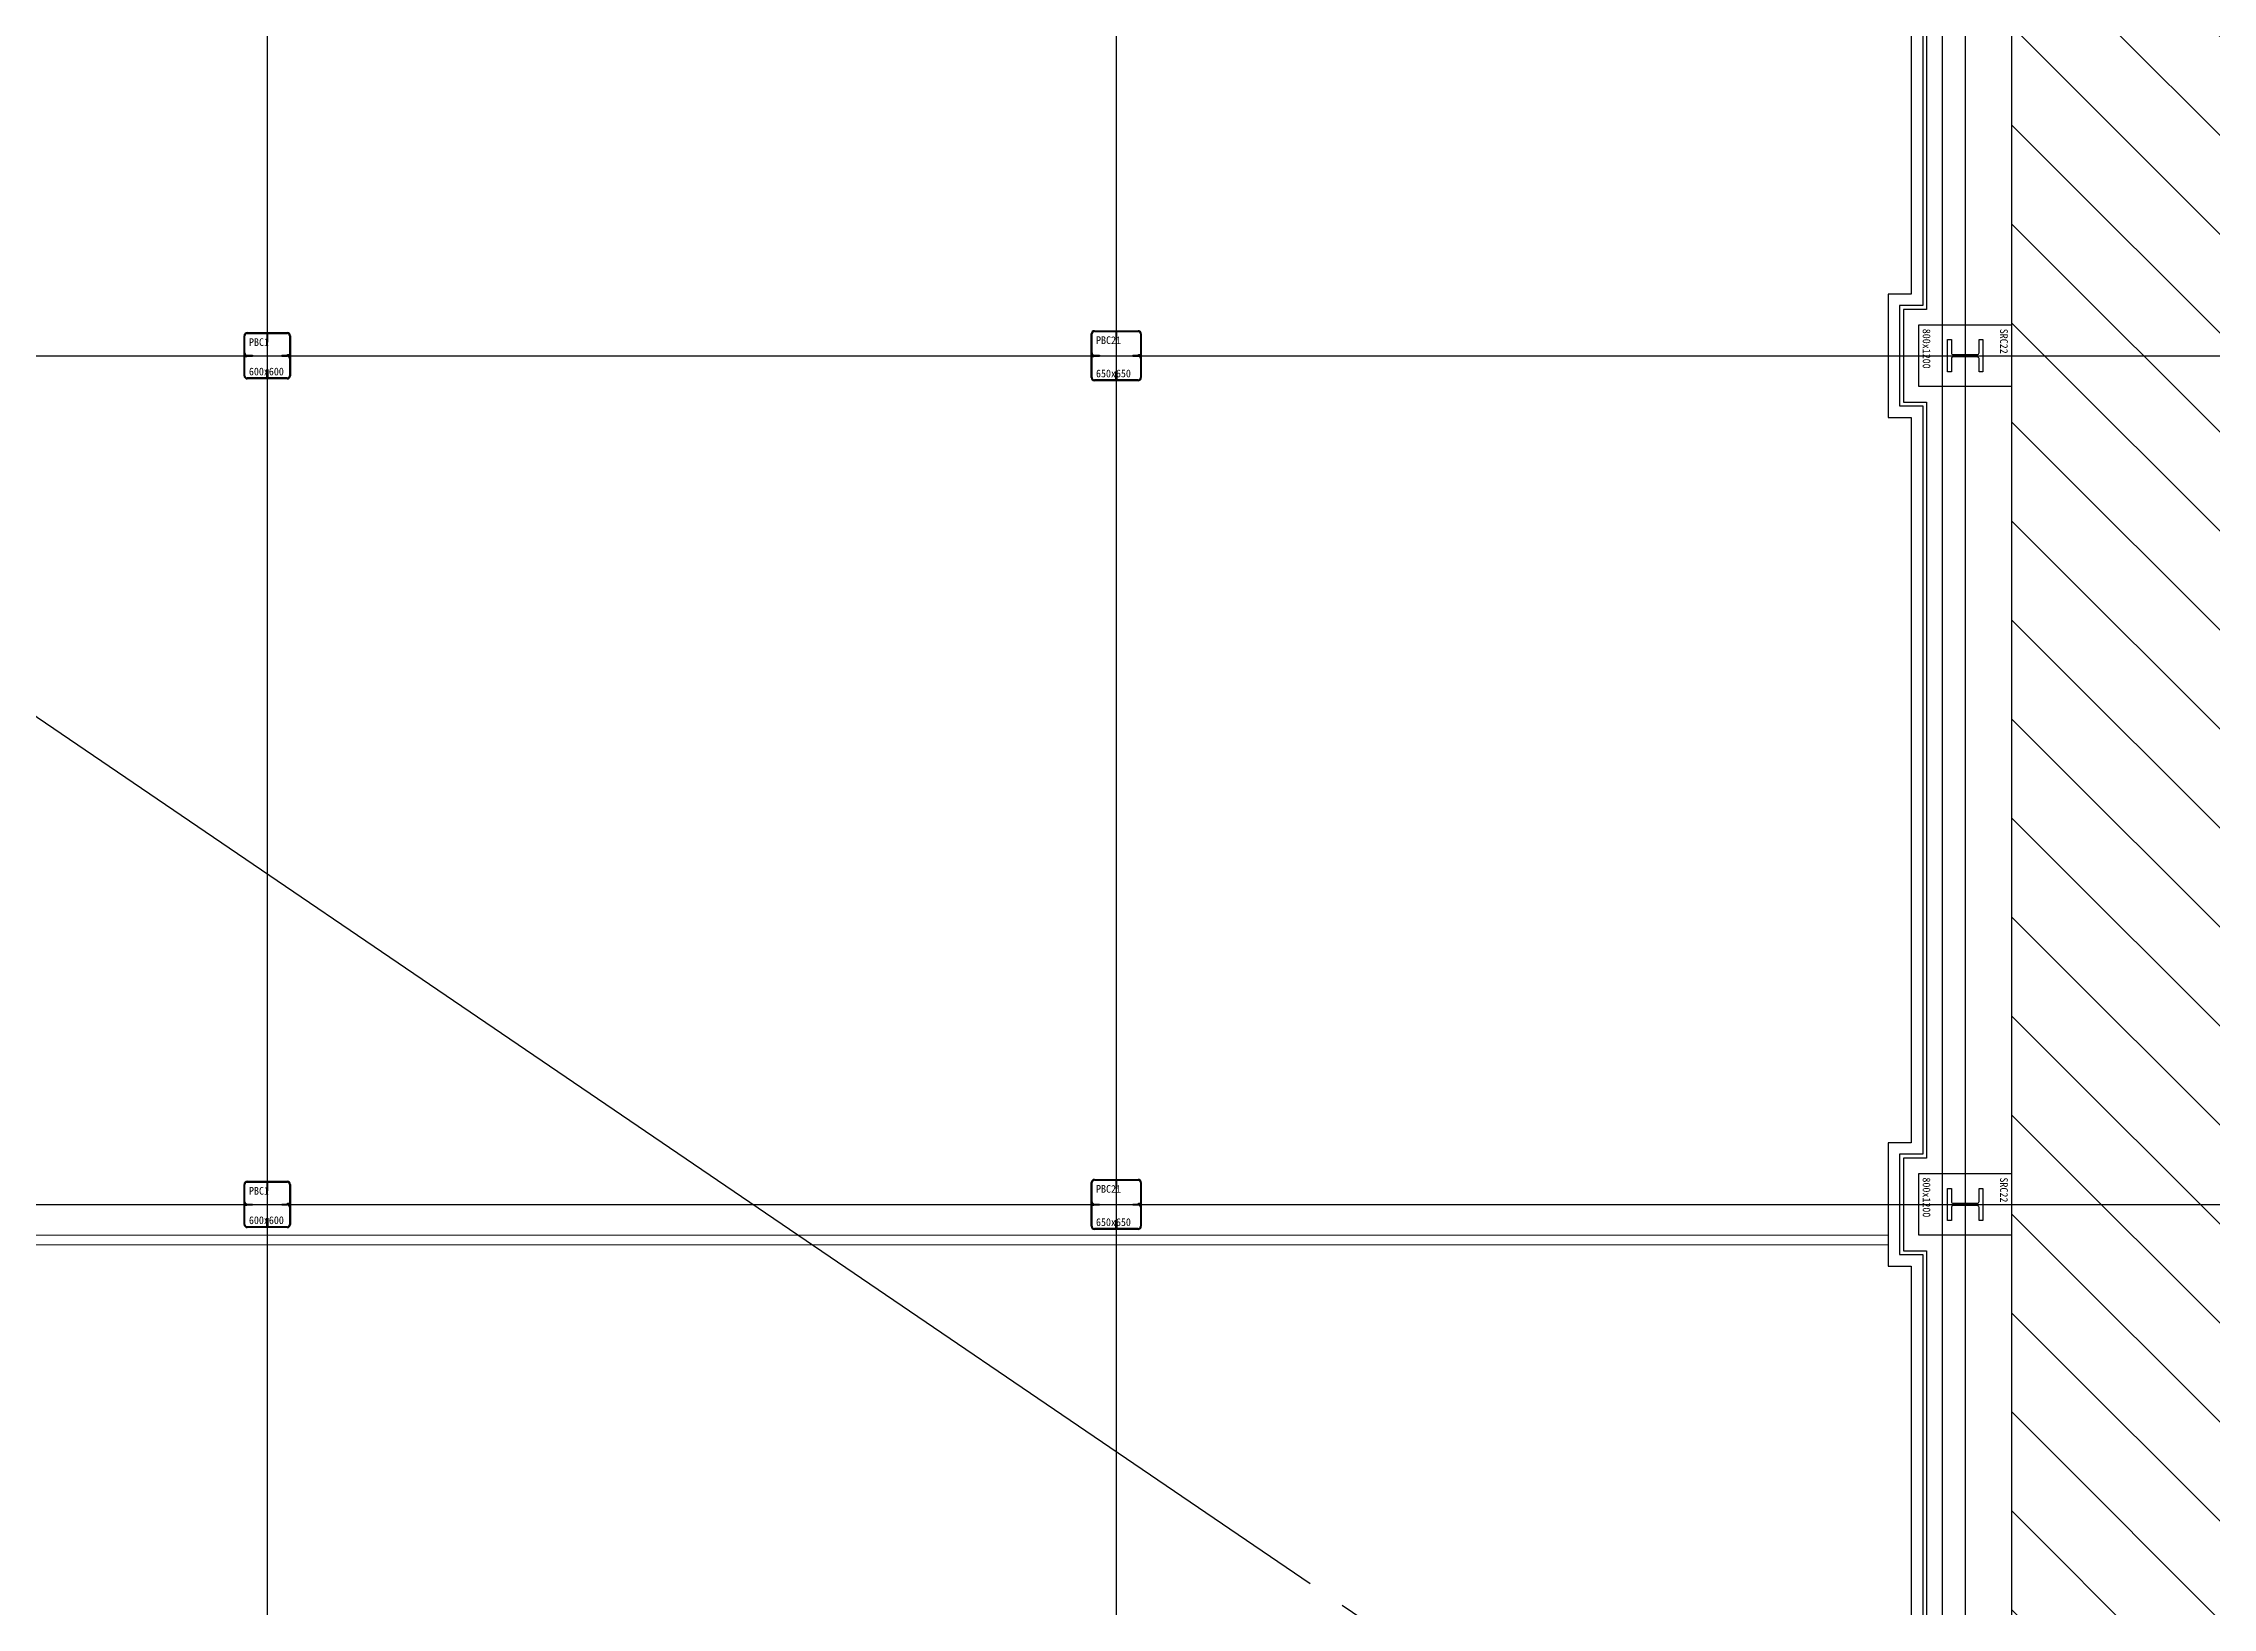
# Model space of a CAD drawing. Extents: x 152195838 to 160350639, y 364657247 to 370318102.
# Drawn here: x 158507047 to 158535153, y 364999806 to 365020081 of the extents above; entities that cross this region are included whole.
import ezdxf

# ---------------------------------------------------------------- set-up
doc = ezdxf.new("R2010")
doc.units = 0
doc.header["$MEASUREMENT"] = 0
for name, pattern in [('CEN', [63, 60, -1, 1, -1]), ('DASHED', [0.75, 0.5, -0.25]), ('지하1층평면도_$0$CEN', [62, 60, -1, 0, -1])]:
    doc.linetypes.add(name, pattern=pattern)
doc.layers.get('0').update_dxf_attribs({"linetype": 'CONTINUOUS'})
doc.layers.get('Defpoints').update_dxf_attribs({"linetype": 'CONTINUOUS'})
for name, color, linetype in [('4A.TEC CEN', 1, 'CEN'), ('4A.TEC 벽체 2', 3, 'CONTINUOUS'), ('4A.TEC 벽체 4', 7, 'CONTINUOUS'), ('COL', 2, 'CONTINUOUS'), ('H-Beam', 4, 'CONTINUOUS'), ('INSULATION', 254, '지하1층평면도_$0$CEN'), ('main-sec$0$㈜SE&C 해치 1', 250, 'CONTINUOUS'), ('P-BOX', 3, 'CONTINUOUS')]:
    doc.layers.add(name, color=color, linetype=linetype)
doc.layers.add('DEFPOINT', color=135, linetype='CONTINUOUS', plot=False)
doc.styles.add('돋움체', font='')
doc.styles.get('돋움체').set_extended_font_data('DotumChe')

# ---------------------------------------------------------------- blocks, each defined once
blk = doc.blocks.new('A$C111325cc')
at = {"layer": 'DEFPOINT'}
for p, q in [((226276, 244000), (226276, 0)), ((237276, 244000), (237276, 0)), ((248276, 244000), (248276, 0)), ((0, 119063), (324969, 119063)), ((0, 108063), (324969, 108063))]:
    blk.add_line(p, q, dxfattribs=at)
blk = doc.blocks.new('PBC1(B1F~1F)')
at = {"layer": 'P-BOX', "ltscale": 50}
h = blk.add_hatch(color=3, dxfattribs=at)
h.dxf.hatch_style = 1
h.paths.add_polyline_path([(100, 436), (100, 394), (142, 394, -0.414214)])
h.paths.add_polyline_path([(700, 406), (658, 406, -0.414214), (700, 364)])
at = {"layer": 'Defpoints', "color": 1, "ltscale": 50}
for p, q in [((400, 800), (400, 0)), ((0, 400), (800, 400))]:
    blk.add_line(p, q, dxfattribs=at)
at = {"layer": 'P-BOX', "color": 3, "ltscale": 50}
for p, q in [((394, 688), (394, 578)), ((394, 578), (406, 578)), ((406, 578), (406, 688)), ((100, 394), (210, 394)), ((142, 406), (210, 406)), ((210, 406), (210, 394)), ((590, 406), (700, 406)), ((590, 406), (590, 394)), ((590, 394), (658, 394)), ((394, 112), (394, 222)), ((394, 222), (406, 222)), ((406, 222), (406, 112))]:
    blk.add_line(p, q, dxfattribs=at)
for points in [[(100, 142), (100, 658)], [(112, 436), (112, 658)], [(142, 700), (658, 700)], [(142, 688), (658, 688)], [(688, 658), (688, 406)], [(700, 658), (700, 142)], [(112, 142), (112, 394)], [(112, 394), (137, 394), (137, 385), (112, 385), (112, 394)], [(663, 415), (688, 415), (688, 406), (663, 406), (663, 415)], [(688, 364), (688, 142)], [(658, 112), (142, 112)], [(658, 100), (142, 100)]]:
    blk.add_lwpolyline(points, dxfattribs=at)
for centre, radius, start, end in [((142, 658), 42, 90, 180), ((142, 658), 30, 90, 180), ((658, 658), 42, 0, 90), ((658, 658), 30, 0, 90), ((142, 436), 42, 180, 270), ((142, 436), 30, 180, 270), ((658, 364), 42, 0, 90), ((658, 364), 30, 0, 90), ((142, 142), 42, 180, 270), ((142, 142), 30, 180, 270), ((658, 142), 42, 270, 0), ((658, 142), 30, 270, 0)]:
    blk.add_arc(centre, radius, start, end, dxfattribs=at)
at = {"layer": 'DEFPOINT', "style": '돋움체'}
for s, p in [('PBC1', (164, 527)), ('600x600', (163, 146))]:
    blk.add_text(s, height=100, dxfattribs=at).set_placement(p)
blk = doc.blocks.new('SRC22(B1~1F)')
at = {"layer": 'COL', "ltscale": 5}
blk.add_lwpolyline([(0, 1200), (800, 1200), (800, 0), (0, 0)], close=True, dxfattribs=at)
at = {"layer": 'H-Beam'}
blk.add_lwpolyline([(363, 421, 0.414214), (385, 443), (385, 757, 0.414214), (363, 779), (191, 779), (191, 829), (608, 829), (608, 779), (437, 779, 0.414214), (415, 757), (415, 443, 0.414214), (437, 421), (608, 421), (608, 371), (191, 371), (191, 421)], format="xyb", close=True, dxfattribs=at)
at = {"layer": 'DEFPOINT', "style": '돋움체'}
for s, p in [('SRC22', (50, 1052)), ('800x1200', (50, 50))]:
    blk.add_text(s, height=100, dxfattribs=at).set_placement(p)
blk = doc.blocks.new('PBC21(B1F~1F)')
at = {"layer": 'P-BOX'}
h = blk.add_hatch(color=3, dxfattribs=at)
h.dxf.hatch_style = 1
h.paths.add_polyline_path([(100, 461), (100, 419), (142, 419, -0.414214)])
h.paths.add_polyline_path([(750, 389), (750, 431), (708, 431, -0.414214)])
at = {"layer": 'Defpoints', "color": 1, "ltscale": 50}
for p, q in [((425, 900), (425, 0)), ((0, 425), (850, 425))]:
    blk.add_line(p, q, dxfattribs=at)
at = {"layer": 'P-BOX', "color": 3, "ltscale": 50}
for p, q in [((419, 738), (419, 628)), ((419, 628), (431, 628)), ((431, 628), (431, 738)), ((100, 419), (210, 419)), ((142, 431), (210, 431)), ((210, 431), (210, 419)), ((640, 431), (750, 431)), ((640, 431), (640, 419)), ((640, 419), (708, 419)), ((419, 112), (419, 222)), ((419, 222), (431, 222)), ((431, 222), (431, 112))]:
    blk.add_line(p, q, dxfattribs=at)
for points in [[(100, 142), (100, 708)], [(112, 461), (112, 708)], [(142, 750), (708, 750)], [(142, 738), (708, 738)], [(738, 708), (738, 431)], [(750, 708), (750, 142)], [(112, 142), (112, 419)], [(112, 419), (137, 419), (137, 410), (112, 410), (112, 419)], [(713, 440), (738, 440), (738, 431), (713, 431), (713, 440)], [(738, 389), (738, 142)], [(708, 112), (142, 112)], [(708, 100), (142, 100)]]:
    blk.add_lwpolyline(points, dxfattribs=at)
for centre, radius, start, end in [((142, 708), 42, 90, 180), ((142, 708), 30, 90, 180), ((708, 708), 42, 0, 90), ((708, 708), 30, 0, 90), ((142, 461), 42, 180, 270), ((142, 461), 30, 180, 270), ((708, 389), 42, 0, 90), ((708, 389), 30, 0, 90), ((142, 142), 42, 180, 270), ((142, 142), 30, 180, 270), ((708, 142), 42, 270, 0), ((708, 142), 30, 270, 0)]:
    blk.add_arc(centre, radius, start, end, dxfattribs=at)
at = {"layer": 'DEFPOINT', "style": '돋움체'}
for s, p in [('PBC21', (164, 577)), ('650x650', (163, 146))]:
    blk.add_text(s, height=100, dxfattribs=at).set_placement(p)
blk = doc.blocks.new('B1F~1FCOL')
at = {"layer": 'P-BOX', "linetype": 'DASHED'}
for name, p in [('PBC1(B1F~1F)', (90100, 33100)), ('PBC21(B1F~1F)', (101075, 33075)), ('PBC1(B1F~1F)', (90100, 22100)), ('PBC21(B1F~1F)', (101075, 22075))]:
    blk.add_blockref(name, p, dxfattribs=at)
at = {"layer": 'P-BOX', "linetype": 'DASHED', "rotation": 270}
for p in [(111900, 33900), (111900, 22900)]:
    blk.add_blockref('SRC22(B1~1F)', p, dxfattribs=at)

msp = doc.modelspace()

# ---------------------------------------------------------------- hatches: boundary and pattern name
at = {"layer": 'main-sec$0$㈜SE&C 해치 1'}
h = msp.add_hatch(dxfattribs=at)
h.set_pattern_fill('ANSI31', color=251, scale=285.714286, angle=270, style=0)
h.set_pattern_definition([(315, (168354299.2, 373642717), (641.446866, 641.446866), [])])
h.paths.add_polyline_path([(158419347.0046, 365077827.9747), (158484820.1395, 365079334.8445), (158504042.5442, 365082614.214), (158536300.9706, 365092461.5735), (158545878.9325, 365092105.9642), (158562062.2091, 365086751.0783), (158568111.4764, 365084753.4938), (158571823.7159, 364928876.8543), (158550998.2248, 364927732.8969), (158533187.2422, 364933748.3889), (158524865.6224, 364932705.433), (158511390.749, 364932398.6433), (158504478.053, 364930900.6176), (158503506.2498, 364943437.5409), (158503490.7931, 364943636.9427), (158503475.3364, 364943836.3442), (158503459.8797, 364944035.7461), (158509114.8387, 364944373.7919), (158532472.96, 364946087.9893), (158532547.0046, 364982431.8958), (158532747.0046, 364982431.8958), (158532547.0046, 364982431.8958), (158532547.0046, 365071631.8958), (158419347.0046, 365071631.8958)])

# ---------------------------------------------------------------- linework, layer by layer
at = {"color": 2}
for p, q in [((158531647.0046, 365026631.8958), (158531647.0046, 365016431.8958)), ((158531647.0046, 365015631.8958), (158531647.0046, 365005431.8958)), ((158531647.0046, 365004631.8958), (158531647.0046, 364994431.8958))]:
    msp.add_line(p, q, dxfattribs=at)
at = {"color": 2, "flags": 128}
for points in [[(158419347.0046, 365071631.8958), (158532547.0046, 365071631.8958), (158532547.0046, 364982431.8958), (158532547.0046, 364982431.8958)], [(158419347.0046, 365070731.8958), (158531647.0046, 365070731.8958), (158531647.0046, 364982431.8958), (158532547.0046, 364982431.8958)]]:
    msp.add_lwpolyline(points, dxfattribs=at)
at = {"layer": '4A.TEC CEN', "color": 8, "ltscale": 500}
msp.add_line((158420547.0046, 365070181.8958), (158531447.0046, 364994681.8958), dxfattribs=at)
at = {"layer": '4A.TEC 벽체 2', "linetype": 'Continuous'}
for points in [[(158531397.0046, 365026381.8958), (158531397.0046, 365016681.8958)], [(158531247.0046, 365026231.8958), (158531247.0046, 365016831.8958)], [(158531247.0046, 365016831.8958), (158530947.0046, 365016831.8958), (158530947.0046, 365015231.8958), (158531247.0046, 365015231.8958)], [(158531397.0046, 365016681.8958), (158531097.0046, 365016681.8958), (158531097.0046, 365015381.8958), (158531397.0046, 365015381.8958)], [(158531247.0046, 365015231.8958), (158531247.0046, 365005831.8958)], [(158531397.0046, 365015381.8958), (158531397.0046, 365005681.8958)], [(158531247.0046, 365005831.8958), (158530947.0046, 365005831.8958), (158530947.0046, 365004231.8958), (158531247.0046, 365004231.8958)], [(158531397.0046, 365005681.8958), (158531097.0046, 365005681.8958), (158531097.0046, 365004381.8958), (158531397.0046, 365004381.8958)], [(158531247.0046, 365004231.8958), (158531247.0046, 364994831.8958)], [(158531397.0046, 365004381.8958), (158531397.0046, 364994681.8958)]]:
    msp.add_lwpolyline(points, dxfattribs=at)
at = {"layer": '4A.TEC 벽체 4', "color": 251, "lineweight": 0, "ltscale": 15}
for p, q in [((158530947.0046, 365004631.8958), (158419422.0046, 365004631.8958)), ((158530947.0046, 365004506.8958), (158419422.0046, 365004506.8958))]:
    msp.add_line(p, q, dxfattribs=at)
at = {"layer": 'INSULATION', "linetype": 'Continuous'}
for points in [[(158531447.0046, 365026431.8958), (158531447.0046, 365016631.8958)], [(158531447.0046, 365016631.8958), (158531147.0046, 365016631.8958), (158531147.0046, 365015431.8958), (158531447.0046, 365015431.8958)], [(158531447.0046, 365015431.8958), (158531447.0046, 365005631.8958)], [(158531447.0046, 365005631.8958), (158531147.0046, 365005631.8958), (158531147.0046, 365004431.8958), (158531447.0046, 365004431.8958)], [(158531447.0046, 365004431.8958), (158531447.0046, 364994631.8958)]]:
    msp.add_lwpolyline(points, dxfattribs=at)

# ---------------------------------------------------------------- block references
at = {"layer": 'DEFPOINT'}
msp.add_blockref('A$C111325cc', (158283670.7413, 364896968.7328), dxfattribs=at)
at = {"layer": 'P-BOX', "linetype": 'DASHED'}
msp.add_blockref('B1F~1FCOL', (158419447.0046, 364982531.8958), dxfattribs=at)

doc.saveas('drawing.dxf')
